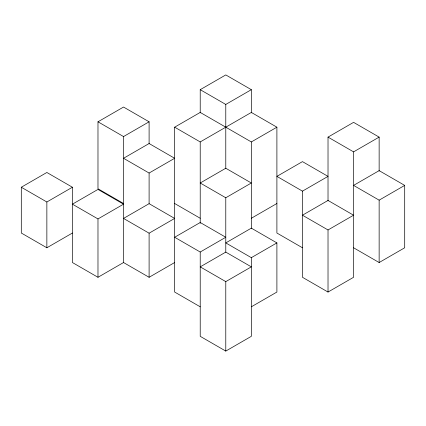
<?xml version="1.0" encoding="UTF-8"?>
<svg xmlns="http://www.w3.org/2000/svg" width="426" height="426" viewBox="0 0 426 426"><rect width="100%" height="100%" fill="white"/><g stroke="black" fill="none" stroke-linecap="round" stroke-linejoin="round"><path stroke-width="0.64" d="M123.54 203.506L97.98 188.75L97.98 121.804L123.54 107.048L149.1 121.804L149.1 143.679M72.42 233.022L46.86 247.778L21.3 233.022L21.3 187.238L46.86 172.482L72.42 187.238L72.42 262.533L97.98 277.289L123.54 262.533L149.1 277.289L174.66 262.533M200.22 112.863L200.22 89.678L225.78 74.923L251.34 89.678L251.34 112.863M97.98 121.804L123.54 136.56L149.1 121.804M200.22 306.805L174.66 292.05L174.66 127.182L200.22 112.427L251.34 141.949L251.34 228.608M21.3 187.238L46.86 201.993L72.42 187.238M200.22 89.678L225.78 104.439L251.34 89.678M174.66 127.182L200.22 141.938L251.34 112.437L276.9 127.193L276.9 233.022L302.46 247.778M149.1 173.047L174.66 158.291L149.1 143.535L123.54 158.291L149.1 173.047L149.1 203.671L174.66 218.426L149.1 233.187L123.54 218.426L149.1 203.671M97.98 218.937L123.54 204.176L97.98 189.421L72.42 204.176L97.98 218.937L97.98 277.289M251.34 141.949L276.9 127.193M328.02 200.848L328.02 137.113L353.58 122.358L379.14 137.113L379.14 170.975M225.78 197.76L251.34 183.004L225.78 168.243L200.22 183.004L225.78 197.76L225.78 252.203M328.02 137.113L353.58 151.869L379.14 137.113M251.34 218.261L276.9 203.506M302.46 191.141L328.02 176.38L302.46 161.624L276.9 176.38L302.46 191.141L302.46 277.289L328.02 292.05L353.58 277.289L353.58 151.869M200.22 252.027L225.78 237.266L200.22 222.51L174.66 237.266L200.22 252.027L200.22 336.322L225.78 351.077L251.34 336.322L251.34 257.661L225.78 242.905L251.34 228.15L276.9 242.905L276.9 292.05L251.34 306.805M251.34 257.661L276.9 242.905M225.78 281.618L251.34 266.862L225.78 252.107L200.22 266.862L225.78 281.618L225.78 351.077M404.7 185.395L379.14 170.64L353.58 185.395L379.14 200.156L404.7 185.395L404.7 247.778L379.14 262.533L353.58 247.778M328.02 229.965L353.58 215.21L328.02 200.449L302.46 215.21L328.02 229.965L328.02 292.05M174.66 203.506L200.22 218.261M379.14 200.156L379.14 262.533M225.78 104.439L225.78 126.959M225.78 127.182L225.78 168.334M200.22 141.938L200.22 223.32M149.1 233.187L149.1 277.289M123.54 136.56L123.54 262.533M46.86 201.993L46.86 247.778"/></g></svg>
